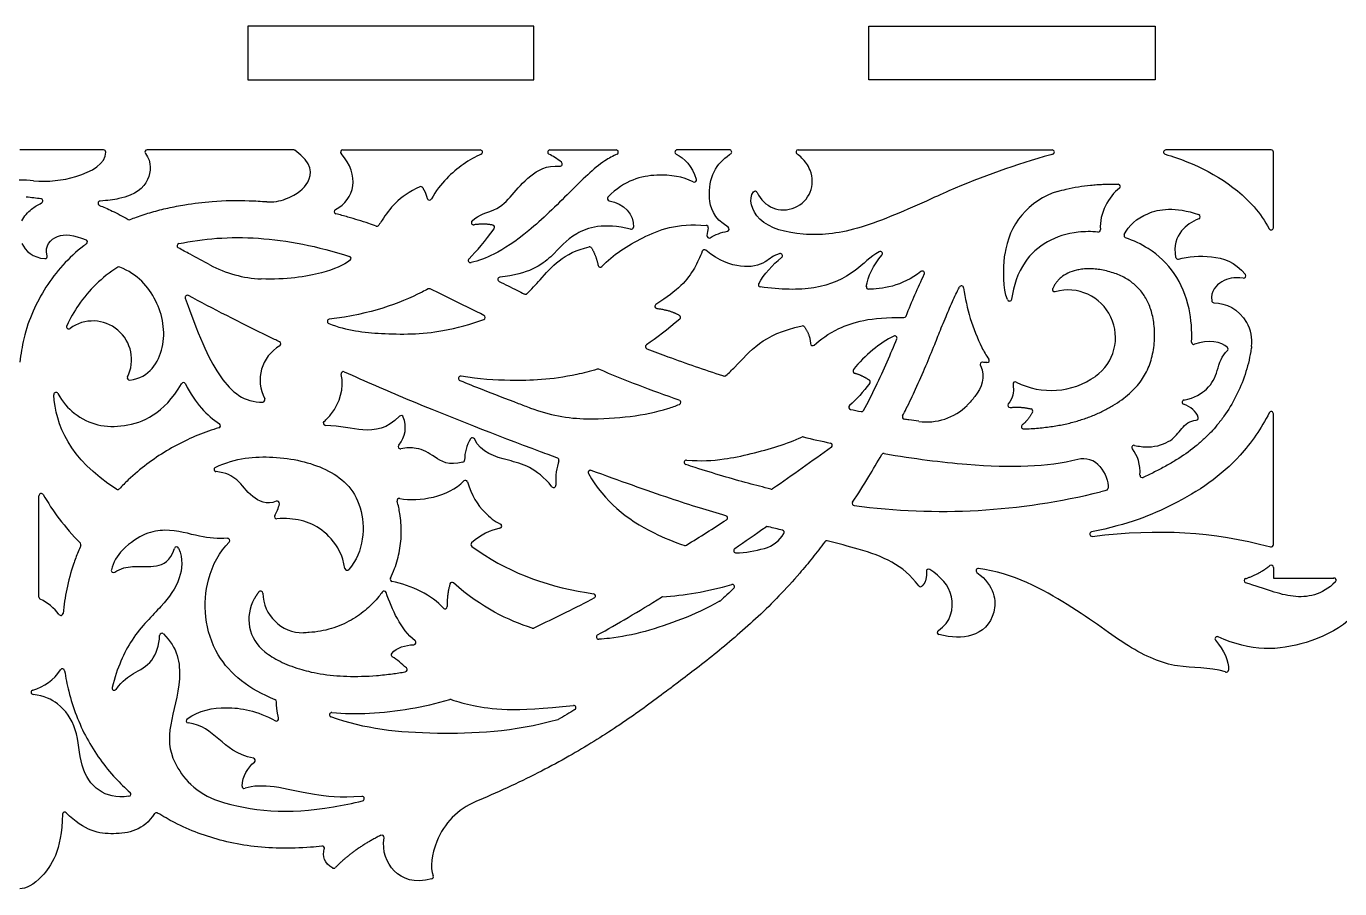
# Model space of a CAD drawing. Header units: millimetres. Extents: x -254 to 403, y -359 to 324.
# Drawn here: x 0.7 to 147.7, y -170.5 to -74.1 of the extents above; entities that cross this region are included whole.
import ezdxf

# ---------------------------------------------------------------- set-up
doc = ezdxf.new("R2010")
doc.units = ezdxf.units.MM
doc.header["$MEASUREMENT"] = 0
doc.layers.add('Layer 03', color=5, linetype='Continuous')

msp = doc.modelspace()

# ---------------------------------------------------------------- linework, layer by layer
at = {"layer": 'Layer 03'}
for p, q in [((57.5, -74.12), (25.5, -74.12)), ((25.5, -74.12), (25.5, -80.12)), ((57.5, -80.12), (57.5, -74.12)), ((95, -80.12), (95, -74.12)), ((95, -74.12), (127, -74.12)), ((127, -74.12), (127, -80.12)), ((25.5, -80.12), (57.5, -80.12)), ((127, -80.12), (95, -80.12)), ((9.36, -87.94), (0, -87.94)), ((30.6, -87.94), (14.24, -87.94)), ((36.13, -87.94), (51.5, -87.94)), ((59.3, -87.94), (66.71, -87.94)), ((79.39, -87.94), (73.54, -87.94)), ((87.09, -87.94), (115.49, -87.94)), ((140, -87.94), (128.21, -87.94)), ((140.25, -96.64), (140.25, -88.19)), ((140.25, -132.08), (140.25, -117.45)), ((2.14, -137.95), (2.14, -126.61)), ((140.25, -134.62), (140.25, -135.81)), ((140.25, -135.81), (147.02, -135.81))]:
    msp.add_line(p, q, dxfattribs=at)
for centre, radius, start, end in [((9.36, -88.19), 0.249, 359.8012, 90), ((14.24, -88.19), 0.249, 90, 216.3627), ((30.6, -88.19), 0.249, 55.0676, 90), ((36.13, -88.19), 0.249, 90, 221.1837), ((51.5, -88.19), 0.249, 294.0092, 90), ((59.3, -88.19), 0.249, 90, 243.3586), ((66.71, -88.19), 0.249, 294.0949, 90), ((73.54, -88.19), 0.249, 90, 241.856), ((79.39, -88.19), 0.249, 302.6601, 90), ((87.09, -88.19), 0.249, 90, 234.8452), ((115.49, -88.19), 0.249, 285.0188, 90), ((128.21, -88.19), 0.249, 90, 254.3126), ((140, -88.19), 0.249, 0, 90), ((60.43, -89.52), 0.249, 264.6326, 51.2412), ((139.44, -174.44), 89.27, 105.6678, 113.428), ((85.45, -91.44), 3.21, 203.4547, 22.6053), ((0, -107.49), 16.17, 84.6194, 95.3806), ((44.86, -92.3), 0.249, 33.223, 114.1521), ((75.45, -91.3), 0.249, 242.6306, 18.5053), ((82.27, -92.82), 0.249, 23.4547, 139.455), ((122.88, -92.03), 0.249, 305.68, 87.8129), ((2.32, -93.65), 0.249, 294.3361, 83.9169), ((8.99, -93.91), 0.249, 93.7322, 249.1265), ((28.01, -88.99), 4.76, 265.3251, 291.2772), ((45.83, -93.3), 0.249, 192.3233, 331.3564), ((65.97, -93.39), 0.249, 135.5969, 260.5328), ((118.55, -100.62), 8.4, 107.1058, 173.1054), ((35.43, -94.84), 0.249, 118.0602, 255.3564), ((131.8, -95.42), 0.249, 290.4488, 70.9673), ((12.24, -95.5), 0.249, 241.0611, 291.7068), ((39.95, -96.23), 0.249, 250.6293, 327.6317), ((50.76, -96.07), 0.249, 133.7672, 278.3468), ((52.87, -96.6), 0.249, 323.7617, 77.8122), ((68.39, -96.56), 0.249, 256.4154, 355.8184), ((76.76, -96.63), 0.249, 352.389, 85.6291), ((79.11, -96.79), 0.249, 281.1544, 58.3305), ((120.64, -96.88), 0.249, 265.2174, 4.4396), ((140, -96.64), 0.249, 208.7096, 0), ((7.31, -98.23), 0.249, 306.8184, 67.5998), ((17.84, -98.67), 0.249, 101.9828, 240.9632), ((77.11, -97.55), 0.249, 168.1353, 301.773), ((123.78, -97.53), 0.249, 152.8964, 251.235), ((2.83, -99.85), 0.249, 265.3419, 16.1724), ((36.81, -100.08), 0.249, 304.9575, 72.3404), ((63.75, -99.03), 0.249, 30.6426, 102.0587), ((76.58, -99.36), 0.249, 50.1715, 159.4961), ((85.08, -99.78), 0.249, 307.4966, 105.4861), ((96.26, -99.56), 0.249, 317.9964, 117.9506), ((11.09, -101.27), 0.249, 67.5878, 122.262), ((27.57, -88.94), 13.44, 241.9812, 267.6022), ((50.42, -100.3), 0.249, 135.2943, 282.6677), ((64.94, -100.8), 0.249, 190.9061, 316.7001), ((129.56, -99.92), 0.249, 190.2617, 286.5599), ((53.72, -102.42), 0.249, 95.4298, 243.4597), ((100.97, -101.74), 0.249, 333.8245, 128.4178), ((136.91, -102.04), 0.249, 262.497, 37.7552), ((18.73, -104.45), 0.249, 61.8643, 200.0734), ((45.79, -103.71), 0.249, 64.6933, 117.8257), ((56.56, -103.83), 0.249, 243.6956, 313.2779), ((82.87, -103.02), 0.249, 149.8918, 263.0213), ((94.95, -103.26), 0.249, 172.364, 268.3492), ((105.34, -103.4), 0.249, 7.7475, 153.0606), ((126.99, -100.45), 21.6, 187.7475, 206.3324), ((115.77, -103.55), 0.249, 155.3182, 285.5708), ((117.27, -108.91), 5.31, 305.1515, 105.5708), ((71.29, -105.42), 0.249, 121.6818, 263.2172), ((110.72, -104.59), 0.249, 200.2149, 352.8217), ((133.59, -104.78), 0.249, 186.8847, 268.5933), ((8.17, -111.4), 4.33, 333.5231, 126.1992), ((34.65, -107.13), 0.249, 97.1551, 248.8949), ((51.81, -106.67), 0.249, 290.6201, 63.4606), ((73.67, -106.66), 0.249, 310.9165, 59.2765), ((98.92, -106.44), 0.249, 268.8355, 337.9454), ((133.7, -109.35), 4.14, 352.173, 30.6801), ((5.47, -107.7), 0.249, 154.792, 306.1992), ((87.58, -107.87), 0.249, 35.0406, 101.8867), ((97.89, -108.98), 0.249, 337.6472, 117.194), ((31.34, -113.69), 4.46, 120.4233, 207.8656), ((28.95, -109.62), 0.249, 300.4233, 64.3693), ((70.24, -109.94), 0.249, 123.7949, 248.7495), ((88.7, -109.58), 0.249, 181.1196, 312.9253), ((115.36, -106.21), 8.63, 206.3324, 216.3702), ((131.34, -109.44), 0.249, 176.9338, 290.7174), ((134.93, -110.21), 0.249, 307.9361, 44.0635), ((108.21, -111.47), 0.249, 264.934, 36.3702), ((36.2, -112.98), 0.249, 65.8763, 192.6451), ((64.67, -112.7), 0.249, 67.2019, 107.709), ((93.46, -112.65), 0.249, 142.6695, 252.6018), ((107.68, -111.94), 0.249, 89.6771, 204.9415), ((12.27, -113.44), 0.249, 153.5231, 278.055), ((18.3, -114.21), 0.249, 26.39, 149.9298), ((49.33, -113.5), 0.249, 80.971, 248.1605), ((78.83, -112.98), 0.249, 252.1993, 312.0204), ((94.88, -113.87), 0.249, 323.4544, 55.3951), ((111.37, -114.13), 0.249, 63.263, 188.7882), ((115.36, -106.21), 8.63, 243.263, 305.1515), ((4.04, -115.3), 0.249, 27.4556, 183.945), ((27.17, -115.89), 0.249, 272.2903, 27.8656), ((73.7, -116.17), 0.249, 291.362, 70.7473), ((130.29, -116.15), 0.249, 100.6441, 248.3124), ((63.69, -99.55), 18.46, 249.2133, 269.3288), ((92.99, -116.71), 0.249, 132.6668, 258.3625), ((94.18, -116.95), 0.249, 258.8858, 332.1292), ((101.47, -111.95), 6.41, 261.8795, 314.7158), ((110.77, -116.5), 0.249, 141.1788, 277.1368), ((113.08, -117.15), 0.249, 331.2728, 75.9076), ((140, -117.45), 0.249, 0, 153.1275), ((22.2, -118.78), 0.249, 286.266, 56.6691), ((34.19, -118.5), 0.249, 131.7869, 267.4906), ((42.67, -117.9), 0.249, 21.2835, 135.6383), ((98.98, -117.8), 0.249, 153.0354, 261.0725), ((112.3, -118.89), 0.249, 127.6442, 271.9814), ((131.6, -117.92), 0.249, 271.3643, 15.7565), ((50.63, -120.37), 0.249, 26.279, 147.3093), ((87.59, -120.28), 0.249, 76.4865, 114.5772), ((42.58, -121.11), 0.249, 141.0055, 281.4724), ((90.65, -120.97), 0.249, 306.0713, 77.772), ((96.64, -122.13), 0.249, 80.3384, 150.1952), ((124.66, -121.22), 0.249, 76.958, 219.1827), ((49.5, -122.62), 0.249, 285.2437, 358.382), ((60.07, -122.61), 0.249, 340.6509, 69.4712), ((74.58, -122.88), 0.249, 86.3874, 251.677), ((118.94, -124.96), 2.49, 40.2514, 103.5509), ((21.97, -123.66), 0.249, 115.5039, 264.0147), ((49.84, -125.13), 0.249, 15.7083, 135.8575), ((63.83, -124.01), 0.249, 69.7793, 210.3443), ((125.57, -124.34), 0.249, 175.9733, 294.0047), ((2.39, -126.61), 0.249, 29.7494, 180), ((10.94, -125.68), 0.249, 237.0499, 316.5921), ((59.72, -125.44), 0.249, 218.9611, 4.8535), ((84.08, -125.63), 0.249, 255.9955, 304.5181), ((103.08, -54.6), 73.76, 262.407, 283.9917), ((121.5, -125.76), 0.249, 285.0624, 356.7196), ((28.79, -127.46), 0.249, 347.7983, 113.4099), ((42.45, -127.16), 0.249, 79.6924, 195.7645), ((93.37, -127.47), 0.249, 146.7087, 262.407), ((28.73, -128.94), 0.249, 148.4432, 274.871), ((78.93, -129.08), 0.249, 303.0964, 74.2701), ((53.66, -130), 0.249, 281.1706, 64.8352), ((83.62, -130.31), 0.249, 76.2125, 125.3426), ((85.27, -130.71), 0.249, 328.5318, 76.5875), ((119.95, -130.9), 0.249, 101.4508, 276.684), ((6.59, -132.09), 0.249, 335.4657, 44.2654), ((23.23, -131.62), 0.249, 316.4019, 92.8595), ((50.71, -132.07), 0.249, 132.4381, 234.1685), ((74.45, -131.92), 0.249, 252.4558, 301.6867), ((82.27, -128.87), 3.77, 286.0769, 328.5318), ((90.26, -131.9), 0.249, 76.1191, 143.1706), ((140, -132.08), 0.249, 255.1797, 360), ((14.85, -136.07), 4.76, 134.7297, 165.7839), ((17.53, -132.57), 0.249, 24.0528, 161.9869), ((80.12, -132.75), 0.249, 124.5243, 272.2393), ((10.48, -134.96), 0.249, 165.7839, 305.6254), ((36.61, -134.7), 0.249, 188.3953, 318.2181), ((101.67, -135.06), 0.249, 56.1323, 184.3506), ((107.23, -134.99), 0.249, 82.3393, 233.4946), ((140, -134.62), 0.249, 360, 127.2181), ((41.68, -135.95), 0.249, 153.6859, 258.035), ((48.36, -136.54), 0.249, 47.7558, 164.4483), ((79.71, -136.78), 0.249, 313.349, 105.8093), ((137.21, -136.1), 0.249, 107.5208, 252.521), ((147.02, -136.05), 0.249, 314.6564, 90), ((2.39, -137.95), 0.249, 180, 245.1072), ((30.21, -140.42), 4.59, 150.0593, 232.1144), ((26.93, -137.51), 0.249, 1.1985, 143.314), ((31.7, -137.41), 4.52, 181.1985, 270.3021), ((40.74, -137.52), 0.249, 19.2867, 144.4226), ((64.16, -137.82), 0.249, 297.7764, 81.5734), ((71.92, -138.16), 0.249, 93.7901, 122.0392), ((100.76, -136.53), 0.249, 216.7896, 312.5603), ((0, -143.1), 5.43, 36.2672, 65.1072), ((47.57, -139.02), 0.249, 220.3245, 3.3447), ((78.17, -138.19), 0.249, 299.6259, 311.5619), ((4.58, -139.74), 0.249, 216.2672, 354.5063), ((15.89, -142.23), 0.249, 46.7388, 178.0156), ((57.39, -141.17), 0.249, 252.0159, 294.7282), ((64.75, -142.39), 0.249, 119.0173, 272.1808), ((102.89, -141.89), 0.249, 121.2217, 255.603), ((133.96, -142.61), 0.249, 65.4105, 218.3116), ((44.06, -143.02), 0.249, 272.3572, 51.5273), ((41.79, -144.39), 0.249, 137.1139, 237.6948), ((0, -143.1), 5.43, 285.438, 326.8842), ((4.76, -146.21), 0.249, 8.6666, 146.8842), ((43.08, -146.05), 0.249, 280.0675, 47.448), ((134.96, -146.08), 0.249, 252.938, 354.1916), ((1.51, -148.58), 0.249, 105.438, 262.9218), ((10.56, -148.11), 0.249, 165.7475, 322.0605), ((28.46, -149.64), 0.249, 359.5011, 68.2811), ((48.19, -149.63), 0.249, 71.1261, 105.7969), ((34.89, -151.1), 0.249, 84.9831, 250.8172), ((61.96, -150.3), 0.249, 301.7571, 96.5369), ((18.86, -151.76), 0.249, 125.014, 262.072), ((28.71, -151.55), 0.249, 241.1116, 13.5353), ((60.11, -151.41), 0.249, 285.9291, 300.1988), ((26.08, -156.2), 0.249, 310.1446, 78.3002), ((12.16, -159.96), 0.249, 279.2786, 48.5621), ((24.8, -152.9), 8.24, 226.4743, 251.7015), ((25.11, -159.08), 0.249, 177.5738, 289.8697), ((38.29, -160.47), 0.249, 283.8589, 93.9544), ((54.07, -168.15), 7.96, 112.6598, 158.6391), ((5.01, -162.23), 0.249, 44.7873, 179.1231), ((15.28, -162.29), 0.249, 57.8816, 147.2513), ((40.5, -164.8), 0.249, 351.1212, 116.2742), ((33.83, -166.03), 0.249, 343.0162, 96.7131), ((35.11, -168.01), 0.249, 242.9444, 315.6567), ((46.02, -169.2), 0.249, 284.2434, 22.1607)]:
    msp.add_arc(centre, radius, start, end, dxfattribs=at)
for points, knots in [([(29.74, -93.42), (31.1, -92.89), (32.65, -91.53), (32.84, -89.45), (30.75, -87.99)], [740.883381, 740.883381, 740.883381, 740.883381, 744.723433, 749.504068, 749.504068, 749.504068, 749.504068]), ([(1.52, -91.39), (3.17, -91.54), (6.8, -91.14), (9.61, -89.46), (9.61, -88.19)], [475.412703, 475.412703, 475.412703, 475.412703, 479.975512, 485.565652, 485.565652, 485.565652, 485.565652]), ([(14.04, -88.34), (14.8, -89.37), (14.54, -91.56), (12.81, -93.19), (9.8, -93.61), (8.97, -93.67)], [766.635593, 766.635593, 766.635593, 766.635593, 772.437142, 778.985674, 780.911874, 780.911874, 780.911874, 780.911874]), ([(51.61, -88.42), (50.97, -88.7), (49.16, -89.73), (47.01, -91.67), (46.05, -93.42)], [565.306446, 565.306446, 565.306446, 565.306446, 567.71581, 571.918734, 571.918734, 571.918734, 571.918734]), ([(66.82, -88.42), (66.36, -88.62), (64.59, -89.59), (61.7, -92.51), (56.77, -97.36), (53.18, -99.64), (51.35, -100.34), (50.48, -100.54)], [611.069069, 611.069069, 611.069069, 611.069069, 612.716399, 617.476597, 622.236794, 626.996991, 630.64992, 630.64992, 630.64992, 630.64992]), ([(50.59, -95.89), (51.38, -95.13), (53.42, -94.78), (55.11, -93.02), (56.71, -90.96), (58.94, -89.63), (60.4, -89.77)], [638.411128, 638.411128, 638.411128, 638.411128, 641.279704, 644.741072, 648.202439, 651.11884, 651.11884, 651.11884, 651.11884]), ([(79.24, -96.58), (77.56, -95.55), (76.89, -93.06), (77.49, -90.19), (78.7, -88.94), (79.48, -88.42), (79.52, -88.4)], [1121.170602, 1121.170602, 1121.170602, 1121.170602, 1124.592949, 1128.412939, 1132.23293, 1132.431862, 1132.431862, 1132.431862, 1132.431862]), ([(88.41, -90.21), (88.29, -89.93), (87.87, -89.19), (87.34, -88.67), (86.95, -88.39)], [997.986677, 997.986677, 997.986677, 997.986677, 998.821696, 1000.478235, 1000.478235, 1000.478235, 1000.478235]), ([(128.14, -88.43), (128.55, -88.55), (132.09, -89.65), (136.86, -92.32), (139.31, -95.9), (139.78, -96.76)], [1216.211607, 1216.211607, 1216.211607, 1216.211607, 1218.07226, 1232.00812, 1236.136422, 1236.136422, 1236.136422, 1236.136422]), ([(75.33, -91.52), (74.22, -90.94), (71.26, -90.44), (67.66, -91.31), (65.8, -93.21)], [1144.178795, 1144.178795, 1144.178795, 1144.178795, 1149.28578, 1154.888457, 1154.888457, 1154.888457, 1154.888457]), ([(44.76, -92.07), (42.37, -93.14), (41.18, -94.77), (40.28, -96.18), (40.16, -96.36)], [574.226397, 574.226397, 574.226397, 574.226397, 580.65467, 581.619967, 581.619967, 581.619967, 581.619967]), ([(103.95, -92.53), (103.06, -92.92), (99.39, -94.59), (93.33, -97.18), (87.62, -97.68), (82.24, -96.34), (81.49, -93.35), (82.08, -92.65)], [956.317826, 956.317826, 956.317826, 956.317826, 958.486969, 965.942817, 973.398664, 980.854512, 987.406682, 987.406682, 987.406682, 987.406682]), ([(116.08, -92.6), (116.41, -92.5), (117.18, -92.29), (118.42, -92.04), (119.57, -91.9), (120.49, -91.83), (121.38, -91.77), (122.18, -91.76), (122.75, -91.78), (122.89, -91.78)], [590.43432, 590.43432, 590.43432, 590.43432, 591.469636, 592.854535, 594.246122, 594.942731, 595.625154, 596.93633, 597.353481, 597.353481, 597.353481, 597.353481]), ([(0.22, -95.87), (0.48, -95.34), (1.19, -94.6), (1.99, -94.08), (2.42, -93.88)], [135.61893, 135.61893, 135.61893, 135.61893, 137.657872, 139.213087, 139.213087, 139.213087, 139.213087]), ([(12.33, -95.73), (12.57, -95.64), (13.37, -95.33), (14.78, -94.88), (16.59, -94.42), (18.83, -93.98), (21.87, -93.62), (24.94, -93.56), (26.97, -93.68), (27.62, -93.73)], [723.107534, 723.107534, 723.107534, 723.107534, 723.879666, 725.692343, 727.560436, 729.4846, 732.584888, 736.759892, 738.720212, 738.720212, 738.720212, 738.720212]), ([(8.9, -94.15), (9.14, -94.24), (9.69, -94.46), (10.31, -94.76), (11.22, -95.22), (11.82, -95.55), (12.12, -95.72)], [719.127175, 719.127175, 719.127175, 719.127175, 719.826475, 720.817649, 721.847978, 722.88655, 722.88655, 722.88655, 722.88655]), ([(39.87, -96.46), (39.59, -96.36), (38.54, -96), (37.04, -95.54), (35.81, -95.2), (35.37, -95.08)], [581.955954, 581.955954, 581.955954, 581.955954, 582.851762, 585.290961, 586.685611, 586.685611, 586.685611, 586.685611]), ([(123.56, -97.42), (124.09, -96.39), (125.73, -94.83), (129.2, -94.25), (131.88, -95.18)], [1435.326704, 1435.326704, 1435.326704, 1435.326704, 1440.397964, 1445.450291, 1445.450291, 1445.450291, 1445.450291]), ([(68.33, -96.8), (65.33, -96.07), (61.62, -97.19), (59.95, -99.66), (56.94, -101.86), (53.7, -102.17)], [1160.880723, 1160.880723, 1160.880723, 1160.880723, 1166.866484, 1173.027354, 1178.687836, 1178.687836, 1178.687836, 1178.687836]), ([(65.12, -100.97), (66.34, -99.67), (69.75, -97.53), (73.46, -96.12), (76.78, -96.38)], [1195.247516, 1195.247516, 1195.247516, 1195.247516, 1201.61212, 1208.42452, 1208.42452, 1208.42452, 1208.42452]), ([(131.89, -95.65), (131.12, -95.93), (129.66, -97.01), (129.06, -98.6), (129.31, -99.97)], [1446.063418, 1446.063418, 1446.063418, 1446.063418, 1448.706482, 1451.930155, 1451.930155, 1451.930155, 1451.930155]), ([(7.46, -98.43), (7.36, -98.51), (6.41, -99.23), (4.76, -100.76), (2.82, -103.29), (1.4, -106.02), (0.46, -108.55), (0.11, -110.81), (0, -111.67)], [1001.782362, 1001.782362, 1001.782362, 1001.782362, 1002.178897, 1005.386714, 1008.530871, 1011.733637, 1015.065301, 1017.382689, 1017.382689, 1017.382689, 1017.382689]), ([(3.07, -99.78), (2.75, -98.65), (4.04, -97.23), (5.98, -97.41), (7.41, -98)], [1060.357843, 1060.357843, 1060.357843, 1060.357843, 1070.308442, 1080.019949, 1080.019949, 1080.019949, 1080.019949]), ([(17.79, -98.42), (20.47, -97.85), (26.57, -97.38), (33.29, -98.7), (36.89, -99.85)], [424.255087, 424.255087, 424.255087, 424.255087, 433.043406, 441.913956, 441.913956, 441.913956, 441.913956]), ([(120.62, -97.13), (119.87, -97.06), (116.45, -97.09), (112.37, -99.45), (111.15, -103.15), (110.96, -104.62)], [549.389328, 549.389328, 549.389328, 549.389328, 553.038916, 566.180564, 574.661577, 574.661577, 574.661577, 574.661577]), ([(131.09, -109.43), (131.16, -108.15), (130.78, -103.59), (128, -99.67), (124.6, -98.08), (123.7, -97.77)], [1412.2236, 1412.2236, 1412.2236, 1412.2236, 1417.263622, 1430.405269, 1434.897621, 1434.897621, 1434.897621, 1434.897621]), ([(21.26, -100.81), (20.52, -100.41), (19.34, -99.77), (18.16, -99.13), (17.72, -98.88)], [419.605043, 419.605043, 419.605043, 419.605043, 422.144837, 423.64867, 423.64867, 423.64867, 423.64867]), ([(56.73, -104.02), (57.24, -103.54), (58.88, -101.76), (60.83, -99.4), (63.69, -98.79)], [1182.82614, 1182.82614, 1182.82614, 1182.82614, 1185.566615, 1192.242527, 1192.242527, 1192.242527, 1192.242527]), ([(76.35, -99.28), (76.1, -99.93), (75.14, -101.98), (73.66, -103.67), (71.16, -105.21)], [1373.967323, 1373.967323, 1373.967323, 1373.967323, 1376.42343, 1381.9756, 1381.9756, 1381.9756, 1381.9756]), ([(85.01, -99.54), (84.32, -99.73), (83.27, -100.73), (81.06, -101.27), (78.22, -100.41), (76.74, -99.17)], [1363.697116, 1363.697116, 1363.697116, 1363.697116, 1366.36043, 1370.116551, 1373.490304, 1373.490304, 1373.490304, 1373.490304]), ([(96.14, -99.34), (95.1, -99.9), (93.44, -101.79), (89.17, -103.75), (85.15, -103.55), (82.84, -103.27)], [1343.593269, 1343.593269, 1343.593269, 1343.593269, 1347.734037, 1353.277707, 1358.545143, 1358.545143, 1358.545143, 1358.545143]), ([(129.63, -100.16), (130.75, -99.83), (133.22, -99.7), (135.94, -100.38), (137.11, -101.89)], [1452.350335, 1452.350335, 1452.350335, 1452.350335, 1456.692372, 1460.939165, 1460.939165, 1460.939165, 1460.939165]), ([(10.96, -101.06), (9.15, -102.2), (7.12, -104.22), (5.63, -106.78), (5.24, -107.6)], [-1329.584281, -1329.584281, -1329.584281, -1329.584281, -1320.937604, -1317.202701, -1317.202701, -1317.202701, -1317.202701]), ([(12.31, -113.69), (14.5, -113.38), (16.65, -109.94), (15.65, -104.61), (13.18, -101.86), (11.19, -101.04)], [-1304.4126, -1304.4126, -1304.4126, -1304.4126, -1298.690407, -1292.561203, -1286.551406, -1286.551406, -1286.551406, -1286.551406]), ([(36.96, -100.29), (36.2, -100.82), (34.03, -101.84), (29.74, -102.48), (27.01, -102.37)], [404.872237, 404.872237, 404.872237, 404.872237, 408.887191, 413.572857, 413.572857, 413.572857, 413.572857]), ([(112.31, -119.14), (112.52, -119.13), (113.27, -119.1), (114.54, -119), (116.05, -118.79), (117.45, -118.5), (118.77, -118.12), (120.03, -117.67), (121.2, -117.14), (122.29, -116.55), (123.27, -115.9), (124.13, -115.21), (124.87, -114.48), (125.48, -113.73), (125.97, -112.95), (126.35, -112.11), (126.64, -111.22), (126.84, -110.29), (126.95, -109.33), (126.97, -108.38), (126.9, -107.45), (126.76, -106.6), (126.55, -105.82), (126.29, -105.12), (125.98, -104.51), (125.62, -103.96), (125.21, -103.46), (124.75, -103.02), (124.24, -102.62), (123.66, -102.26), (123.02, -101.94), (122.32, -101.68), (121.59, -101.47), (120.85, -101.32), (120.12, -101.24), (119.43, -101.23), (118.8, -101.28), (118.06, -101.41), (117.27, -101.68), (116.6, -102.1), (116.18, -102.48), (115.96, -102.74), (115.81, -102.96), (115.68, -103.18), (115.6, -103.34), (115.55, -103.45)], [842.729405, 842.729405, 842.729405, 842.729405, 843.361646, 845.011828, 846.537021, 847.962924, 849.330123, 850.669768, 851.969131, 853.212151, 854.393381, 855.508138, 856.546848, 857.505579, 858.404655, 859.320581, 860.264874, 861.227179, 862.198081, 863.16333, 864.098362, 864.975373, 865.779088, 866.519907, 867.209341, 867.861487, 868.495513, 869.130284, 869.778948, 870.455767, 871.176712, 871.931349, 872.699999, 873.461903, 874.201137, 874.900874, 875.538678, 876.118318, 877.154288, 878.054893, 878.467693, 878.865416, 879.063044, 879.272118, 879.628028, 879.628028, 879.628028, 879.628028]), ([(53.61, -102.64), (54.28, -102.98), (55.23, -103.45), (56.17, -103.92), (56.45, -104.06)], [1179.333738, 1179.333738, 1179.333738, 1179.333738, 1181.583754, 1182.52253, 1182.52253, 1182.52253, 1182.52253]), ([(136.88, -102.28), (135.83, -102.15), (134.33, -102.5), (133.21, -103.71), (133.34, -104.81)], [1461.52934, 1461.52934, 1461.52934, 1461.52934, 1464.206138, 1467.15796, 1467.15796, 1467.15796, 1467.15796]), ([(29.06, -109.4), (28.67, -109.22), (24.95, -107.42), (21.53, -105.66), (18.85, -104.23)], [-1994.916494, -1994.916494, -1994.916494, -1994.916494, -1994.064253, -1986.623882, -1986.623882, -1986.623882, -1986.623882]), ([(45.67, -103.49), (45.45, -103.61), (42.65, -105.04), (39.36, -106.29), (34.61, -106.88)], [337.66768, 337.66768, 337.66768, 337.66768, 338.629986, 349.621529, 349.621529, 349.621529, 349.621529]), ([(98.76, -117.69), (98.9, -117.42), (99.4, -116.42), (100.29, -114.56), (101.34, -112.16), (102.28, -109.88), (102.98, -108.12), (103.64, -106.52), (104.29, -104.99), (104.84, -103.82), (105.12, -103.28)], [487.561413, 487.561413, 487.561413, 487.561413, 488.490932, 490.918593, 493.77651, 496.36485, 498.360533, 499.475044, 501.57389, 503.375432, 503.375432, 503.375432, 503.375432]), ([(18.5, -104.53), (20.28, -109.4), (22.21, -113.76), (25.12, -116.22), (27.18, -116.14)], [-2018.997007, -2018.997007, -2018.997007, -2018.997007, -2010.810251, -2002.801861, -2002.801861, -2002.801861, -2002.801861]), ([(34.56, -107.36), (36.6, -108.15), (40.67, -108.6), (46.4, -108.56), (50.48, -107.43), (51.9, -106.9)], [350.283618, 350.283618, 350.283618, 350.283618, 356.247895, 363.056823, 367.430811, 367.430811, 367.430811, 367.430811]), ([(88.87, -109.77), (89.53, -109.16), (91.57, -107.67), (95.13, -106.61), (98.91, -106.68)], [1413.792323, 1413.792323, 1413.792323, 1413.792323, 1418.446323, 1424.295947, 1424.295947, 1424.295947, 1424.295947]), ([(79, -113.17), (79.34, -112.86), (81.51, -110.76), (83.06, -108.56), (87.52, -107.62)], [1398.36929, 1398.36929, 1398.36929, 1398.36929, 1400.237308, 1410.794828, 1410.794828, 1410.794828, 1410.794828]), ([(70.15, -110.17), (70.94, -110.47), (73.74, -111.54), (76.62, -112.53), (78.71, -113.21), (78.75, -113.22)], [1388.944706, 1388.944706, 1388.944706, 1388.944706, 1391.47654, 1397.976561, 1398.108271, 1398.108271, 1398.108271, 1398.108271]), ([(94.4, -117.07), (94.88, -116.16), (96.35, -113.26), (97.44, -110.72), (98.12, -109.07)], [238.809577, 238.809577, 238.809577, 238.809577, 240.984882, 245.877276, 245.877276, 245.877276, 245.877276]), ([(137.8, -109.92), (137.77, -110.1), (137.67, -110.73), (137.46, -111.78), (136.97, -113.48), (136.12, -115.51), (134.99, -117.38), (134, -118.67), (133.23, -119.55), (132.41, -120.35), (131.14, -121.44), (129.73, -122.42), (128.19, -123.31), (126.95, -123.96), (126.1, -124.37), (125.67, -124.56)], [1475.483676, 1475.483676, 1475.483676, 1475.483676, 1476.04364, 1477.387355, 1478.717697, 1481.377307, 1484.000498, 1485.276941, 1486.273698, 1487.501331, 1488.735265, 1491.299712, 1492.661267, 1494.095409, 1495.514202, 1495.514202, 1495.514202, 1495.514202]), ([(130.24, -115.91), (131.46, -115.67), (133.26, -114.5), (133.92, -112.88), (134.47, -110.88), (135.09, -110.41)], [1511.959764, 1511.959764, 1511.959764, 1511.959764, 1514.423041, 1517.674585, 1520.617057, 1520.617057, 1520.617057, 1520.617057]), ([(34.03, -118.32), (34.33, -118.05), (35.65, -116.63), (36.31, -114.61), (35.95, -113.04)], [817.291176, 817.291176, 817.291176, 817.291176, 819.141259, 826.133249, 826.133249, 826.133249, 826.133249]), ([(36.3, -112.75), (38.62, -113.79), (46.17, -117.07), (53.78, -119.99), (59.51, -122.14), (60.16, -122.38)], [826.686382, 826.686382, 826.686382, 826.686382, 831.557487, 842.45153, 843.852297, 843.852297, 843.852297, 843.852297]), ([(64.59, -112.46), (63.78, -112.72), (59.98, -113.64), (55.58, -113.83), (51.41, -113.58), (49.37, -113.25)], [539.324406, 539.324406, 539.324406, 539.324406, 541.755876, 551.599483, 558.714347, 558.714347, 558.714347, 558.714347]), ([(107.46, -112.05), (108.09, -113.4), (107.45, -114.82), (106.31, -116.18), (105.98, -116.5)], [473.487767, 473.487767, 473.487767, 473.487767, 478.048175, 479.508998, 479.508998, 479.508998, 479.508998]), ([(4.26, -115.19), (4.76, -116.14), (7.03, -118.54), (11.32, -119.44), (16.11, -117.49), (18.09, -114.08)], [516.589295, 516.589295, 516.589295, 516.589295, 520.096284, 528.823415, 537.217946, 537.217946, 537.217946, 537.217946]), ([(49.24, -113.73), (50.05, -114.06), (52.23, -114.92), (54.86, -115.94), (56.68, -116.63), (57.14, -116.8)], [559.443849, 559.443849, 559.443849, 559.443849, 562.094048, 566.477528, 567.958063, 567.958063, 567.958063, 567.958063]), ([(111.12, -114.17), (111.13, -114.26), (111.2, -114.88), (111.12, -115.67), (110.57, -116.35)], [834.088979, 834.088979, 834.088979, 834.088979, 834.49993, 836.736152, 836.736152, 836.736152, 836.736152]), ([(63.48, -118), (66.8, -118.04), (70.54, -117.56), (73.37, -116.57), (73.79, -116.4)], [574.464038, 574.464038, 574.464038, 574.464038, 582.229258, 583.637666, 583.637666, 583.637666, 583.637666]), ([(139.78, -117.34), (138.89, -119.09), (135.9, -123.41), (129.87, -127.47), (124.04, -129.82), (119.9, -130.65)], [722.763742, 722.763742, 722.763742, 722.763742, 731.068374, 745.004237, 756.08984, 756.08984, 756.08984, 756.08984]), ([(22.27, -119.02), (21.88, -119.13), (20.68, -119.51), (18.7, -120.32), (16.38, -121.56), (14.16, -123.06), (12.43, -124.53), (11.45, -125.5), (11.13, -125.85)], [542.129987, 542.129987, 542.129987, 542.129987, 543.338423, 545.919107, 548.565473, 551.248374, 553.972331, 555.401299, 555.401299, 555.401299, 555.401299]), ([(42.49, -117.72), (41.08, -119.16), (38.49, -119.5), (35.87, -118.83), (34.18, -118.75)], [807.364889, 807.364889, 807.364889, 807.364889, 812.216031, 816.699057, 816.699057, 816.699057, 816.699057]), ([(100.57, -118.29), (100.2, -118.24), (99.66, -118.16), (99.12, -118.08), (98.94, -118.05)], [485.438978, 485.438978, 485.438978, 485.438978, 486.556608, 487.090012, 487.090012, 487.090012, 487.090012]), ([(124.71, -120.98), (125.19, -121.09), (126.77, -121.3), (129.04, -120.48), (129.81, -119.18), (130.88, -118.19), (131.61, -118.17)], [1499.942935, 1499.942935, 1499.942935, 1499.942935, 1501.188654, 1503.659945, 1506.131235, 1508.324026, 1508.324026, 1508.324026, 1508.324026]), ([(59.53, -125.6), (57.78, -123.44), (54.53, -122.65), (51.62, -121.8), (50.86, -120.26)], [780.27512, 780.27512, 780.27512, 780.27512, 785.899374, 791.714546, 791.714546, 791.714546, 791.714546]), ([(74.6, -122.63), (76.29, -122.74), (78.97, -122.65), (84.15, -121.36), (86.65, -120.43), (87.49, -120.05)], [512.289615, 512.289615, 512.289615, 512.289615, 517.082048, 523.557896, 526.955647, 526.955647, 526.955647, 526.955647]), ([(49.56, -122.86), (47.97, -123.29), (46.29, -122.2), (44.76, -121.2), (43.21, -121.24), (42.63, -121.35)], [794.704591, 794.704591, 794.704591, 794.704591, 797.586625, 800.57566, 802.477748, 802.477748, 802.477748, 802.477748]), ([(96.68, -121.89), (100.02, -122.46), (108.91, -123.59), (114.94, -123.36), (118.35, -122.53)], [682.666224, 682.666224, 682.666224, 682.666224, 688.703522, 699.778515, 699.778515, 699.778515, 699.778515]), ([(21.87, -123.44), (24.16, -122.34), (28.75, -122.04), (34.44, -123.28), (38.83, -126.93), (38.53, -132.92), (36.8, -134.86)], [635.772855, 635.772855, 635.772855, 635.772855, 642.359386, 649.726841, 657.094295, 663.993444, 663.993444, 663.993444, 663.993444]), ([(84.02, -125.87), (83.17, -125.66), (81.38, -125.2), (78.56, -124.4), (76.23, -123.68), (74.86, -123.23), (74.5, -123.11)], [501.62269, 501.62269, 501.62269, 501.62269, 504.238529, 507.206093, 510.445916, 511.568403, 511.568403, 511.568403, 511.568403]), ([(93.16, -127.33), (93.78, -126.39), (94.89, -124.63), (95.95, -122.84), (96.42, -122.01)], [676.094648, 676.094648, 676.094648, 676.094648, 679.49334, 682.361416, 682.361416, 682.361416, 682.361416]), ([(28.69, -127.23), (27.64, -127.68), (25.68, -126.71), (24.57, -124.84), (23.08, -124.03), (21.95, -123.91)], [626.190843, 626.190843, 626.190843, 626.190843, 629.125414, 632.446363, 635.124854, 635.124854, 635.124854, 635.124854]), ([(63.62, -124.14), (65.46, -127.28), (68.6, -129.85), (73.17, -131.78), (74.38, -132.16)], [386.97178, 386.97178, 386.97178, 386.97178, 398.406532, 402.249153, 402.249153, 402.249153, 402.249153]), ([(79, -128.84), (77.09, -128.3), (72.75, -126.97), (67.06, -124.93), (63.92, -123.78)], [408.365789, 408.365789, 408.365789, 408.365789, 414.245488, 421.046028, 421.046028, 421.046028, 421.046028]), ([(50.08, -125.07), (50.51, -126.57), (51.59, -128.23), (53.12, -129.47), (53.77, -129.77)], [-2010.007928, -2010.007928, -2010.007928, -2010.007928, -2005.50087, -2002.849592, -2002.849592, -2002.849592, -2002.849592]), ([(41.46, -135.84), (41.63, -135.49), (42.07, -134.48), (42.54, -132.74), (42.73, -130.66), (42.59, -128.81), (42.34, -127.68), (42.21, -127.23)], [-2027.975698, -2027.975698, -2027.975698, -2027.975698, -2026.789357, -2024.66439, -2022.58257, -2020.515389, -2019.105866, -2019.105866, -2019.105866, -2019.105866]), ([(36.36, -134.73), (36.15, -133.28), (34.35, -130.23), (31.47, -129.15), (29.23, -129.15), (28.75, -129.19)], [664.559903, 664.559903, 664.559903, 664.559903, 671.519716, 684.795002, 688.455401, 688.455401, 688.455401, 688.455401]), ([(23.21, -131.37), (22.2, -131.42), (19.97, -131.27), (16.6, -130.06), (13.32, -130.89), (11.5, -132.69)], [1885.709425, 1885.709425, 1885.709425, 1885.709425, 1889.594854, 1894.052553, 1898.049325, 1898.049325, 1898.049325, 1898.049325]), ([(85.33, -130.47), (84.81, -130.34), (84.26, -130.21), (83.71, -130.07), (83.68, -130.07)], [133.21546, 133.21546, 133.21546, 133.21546, 134.837436, 134.936597, 134.936597, 134.936597, 134.936597]), ([(6.82, -132.2), (6.71, -132.42), (6.42, -133.1), (5.82, -134.7), (5.2, -136.99), (4.92, -138.86), (4.83, -139.76)], [-1893.096766, -1893.096766, -1893.096766, -1893.096766, -1892.34077, -1890.873228, -1887.948954, -1885.205326, -1885.205326, -1885.205326, -1885.205326]), ([(28.55, -149.41), (25.71, -148.28), (20.82, -144.5), (20.29, -136.36), (22.39, -132.87), (23.41, -131.79)], [1851.829833, 1851.829833, 1851.829833, 1851.829833, 1862.843141, 1876.118426, 1885.114017, 1885.114017, 1885.114017, 1885.114017]), ([(90.06, -131.75), (89.61, -132.36), (88.69, -133.55), (87, -135.59), (84.99, -137.8), (82.65, -140.1), (80.31, -142.19), (78.01, -144.11), (75.79, -145.85), (73.99, -147.22), (72.21, -148.56), (70.35, -149.95), (68.42, -151.33), (66.38, -152.71), (64.18, -154.13), (61.38, -155.79), (58.29, -157.45), (54.94, -159.09), (52.46, -160.19), (51.13, -160.75), (51, -160.8)], [31425.123712, 31425.123712, 31425.123712, 31425.123712, 31427.41497, 31429.653464, 31433.109903, 31436.399074, 31439.539351, 31442.545659, 31445.431913, 31448.006745, 31449.379428, 31452.145629, 31454.99081, 31456.523777, 31459.585837, 31462.843663, 31466.346411, 31470.129078, 31474.097501, 31474.499609, 31474.499609, 31474.499609, 31474.499609]), ([(100.56, -136.68), (98.77, -134.29), (95.82, -133.07), (91.55, -131.96), (90.32, -131.66)], [31410.211452, 31410.211452, 31410.211452, 31410.211452, 31420.815086, 31424.831145, 31424.831145, 31424.831145, 31424.831145]), ([(17.76, -132.47), (18.29, -133.66), (18.02, -136.12), (16.06, -138.91), (12.56, -142.1), (10.88, -145.85), (10.32, -148.05)], [1910.575608, 1910.575608, 1910.575608, 1910.575608, 1914.976623, 1920.071923, 1925.167223, 1929.496627, 1929.496627, 1929.496627, 1929.496627]), ([(10.62, -135.17), (11.28, -134.7), (12.94, -134.38), (15.2, -134.71), (16.82, -133.95), (17.3, -132.5)], [1901.248409, 1901.248409, 1901.248409, 1901.248409, 1903.613211, 1906.978499, 1909.973756, 1909.973756, 1909.973756, 1909.973756]), ([(50.56, -132.27), (54.41, -135.04), (58.61, -136.69), (63.93, -137.53), (64.2, -137.57)], [-2073.209585, -2073.209585, -2073.209585, -2073.209585, -2056.288745, -2055.396518, -2055.396518, -2055.396518, -2055.396518]), ([(102.76, -141.67), (104.18, -140.81), (104.83, -137.53), (103.06, -135.69), (101.8, -134.85)], [31397.594666, 31397.594666, 31397.594666, 31397.594666, 31402.366467, 31407.151949, 31407.151949, 31407.151949, 31407.151949]), ([(107.08, -135.19), (109.11, -136.69), (109.44, -140.28), (106.84, -142.54), (104.25, -142.49), (102.83, -142.13)], [31382.970417, 31382.970417, 31382.970417, 31382.970417, 31387.486456, 31392.566778, 31397.008317, 31397.008317, 31397.008317, 31397.008317]), ([(134.89, -146.31), (132.95, -145.72), (129.45, -146.09), (124.14, -143.81), (118.22, -139.1), (111.1, -135.26), (107.26, -134.74)], [31350.939115, 31350.939115, 31350.939115, 31350.939115, 31358.681851, 31366.778017, 31374.874184, 31382.310878, 31382.310878, 31382.310878, 31382.310878]), ([(150.79, -136.05), (150.72, -139.96), (144.02, -143.84), (137.77, -144.07), (134.06, -142.38)], [31323.35263, 31323.35263, 31323.35263, 31323.35263, 31334.976306, 31345.805399, 31345.805399, 31345.805399, 31345.805399]), ([(147.19, -136.23), (145.68, -137.73), (142.5, -138.34), (139.31, -137.02), (137.14, -136.34)], [257.491966, 257.491966, 257.491966, 257.491966, 263.343922, 269.000988, 269.000988, 269.000988, 269.000988]), ([(40.54, -137.38), (40.42, -137.55), (39.9, -138.22), (38.81, -139.36), (37.37, -140.38), (36, -141.06), (34.85, -141.48), (33.63, -141.78), (32.58, -141.9), (31.94, -141.93), (31.72, -141.93)], [639.01426, 639.01426, 639.01426, 639.01426, 639.639913, 641.563794, 643.737043, 644.939958, 646.16785, 647.426513, 648.713868, 649.352272, 649.352272, 649.352272, 649.352272]), ([(64.28, -138.04), (63.22, -138.6), (61.18, -139.64), (58.9, -140.74), (57.7, -141.3), (57.49, -141.4)], [-2054.769086, -2054.769086, -2054.769086, -2054.769086, -2051.17412, -2047.853019, -2047.167739, -2047.167739, -2047.167739, -2047.167739]), ([(78.29, -138.41), (76.83, -139.24), (72.87, -141.01), (68.07, -142.41), (65.16, -142.63), (64.76, -142.64)], [288.322459, 288.322459, 288.322459, 288.322459, 293.329082, 302.633881, 304.108914, 304.108914, 304.108914, 304.108914]), ([(10.76, -148.26), (11.55, -147.23), (12.86, -146.32), (14.82, -145.45), (15.6, -143.34), (15.64, -142.22)], [1930.178671, 1930.178671, 1930.178671, 1930.178671, 1932.870468, 1936.300815, 1939.26251, 1939.26251, 1939.26251, 1939.26251]), ([(16.06, -142.05), (17.66, -143.56), (18.28, -147.28), (16.57, -152.48), (16.68, -155.7), (18.33, -158.11), (19.13, -158.87)], [1939.835313, 1939.835313, 1939.835313, 1939.835313, 1945.067451, 1950.732877, 1956.398302, 1959.47107, 1959.47107, 1959.47107, 1959.47107]), ([(27.38, -144.05), (27.4, -144.05), (27.66, -144.26), (28.22, -144.64), (29.13, -145.14), (30.16, -145.6), (31.22, -145.96), (32.38, -146.28), (34.14, -146.63), (36.69, -146.86), (39.39, -146.78), (41.57, -146.54), (42.64, -146.38), (43.12, -146.29)], [608.184694, 608.184694, 608.184694, 608.184694, 608.225498, 609.181032, 610.22504, 611.357039, 612.574885, 613.609163, 614.976993, 617.967235, 621.303226, 623.102038, 624.567187, 624.567187, 624.567187, 624.567187]), ([(5.01, -146.17), (5.12, -146.94), (5.46, -148.64), (6.27, -151.19), (7.44, -153.74), (8.92, -156.1), (10.57, -158.11), (11.76, -159.28), (12.33, -159.77)], [390.447157, 390.447157, 390.447157, 390.447157, 392.806874, 395.658266, 398.472358, 401.255246, 404.022358, 406.282645, 406.282645, 406.282645, 406.282645]), ([(12.2, -160.21), (10.79, -160.43), (8.5, -159.76), (6.69, -157.01), (6.52, -152.49), (4.6, -149.87), (2.76, -148.99), (1.48, -148.83)], [406.846751, 406.846751, 406.846751, 406.846751, 410.38854, 414.343461, 418.298381, 422.253302, 425.205255, 425.205255, 425.205255, 425.205255]), ([(34.91, -150.85), (37.59, -151.09), (41.88, -150.89), (46.59, -149.83), (48.12, -149.39)], [525.407514, 525.407514, 525.407514, 525.407514, 533.684657, 537.408095, 537.408095, 537.408095, 537.408095]), ([(48.27, -149.4), (49, -149.65), (51.49, -150.27), (55.16, -150.83), (61.93, -150.05)], [537.559375, 537.559375, 537.559375, 537.559375, 540.983035, 547.968521, 547.968521, 547.968521, 547.968521]), ([(18.71, -151.55), (20.08, -150.59), (23.05, -150.01), (26.5, -150.62), (28.59, -151.77)], [1838.175069, 1838.175069, 1838.175069, 1838.175069, 1843.482872, 1849.011433, 1849.011433, 1849.011433, 1849.011433]), ([(60.18, -151.65), (55.25, -153.06), (45.1, -153.45), (38.72, -152.7), (34.81, -151.34)], [499.399729, 499.399729, 499.399729, 499.399729, 511.033082, 524.683926, 524.683926, 524.683926, 524.683926]), ([(26.13, -155.96), (24.24, -155.57), (22.23, -153.78), (20.39, -152.22), (18.82, -152)], [1828.617289, 1828.617289, 1828.617289, 1828.617289, 1833.15666, 1837.57704, 1837.57704, 1837.57704, 1837.57704]), ([(38.28, -160.22), (35.76, -160.4), (32.25, -160), (28.6, -159.01), (26.05, -159.01), (25.19, -159.32)], [1809.604152, 1809.604152, 1809.604152, 1809.604152, 1813.768142, 1819.371178, 1824.310238, 1824.310238, 1824.310238, 1824.310238]), ([(22.22, -160.72), (25.78, -161.9), (30.89, -162.33), (37.23, -160.99), (38.35, -160.71)], [1963.1126, 1963.1126, 1963.1126, 1963.1126, 1973.506035, 1975.677976, 1975.677976, 1975.677976, 1975.677976]), ([(4.76, -162.22), (4.69, -166.34), (2.22, -169.87), (0.68, -170.54), (0, -170.54)], [31537.250245, 31537.250245, 31537.250245, 31537.250245, 31542.730858, 31548.47826, 31548.47826, 31548.47826, 31548.47826]), ([(15.07, -162.15), (13.86, -164.03), (10.5, -164.71), (7.25, -164.13), (5.18, -162.05)], [31525.584019, 31525.584019, 31525.584019, 31525.584019, 31531.206188, 31536.664094, 31536.664094, 31536.664094, 31536.664094]), ([(33.8, -165.78), (33.37, -165.83), (31.8, -165.99), (29.14, -166.08), (25.87, -165.84), (22.81, -165.27), (19.96, -164.38), (17.5, -163.3), (16.03, -162.46), (15.41, -162.08)], [31505.991089, 31505.991089, 31505.991089, 31505.991089, 31507.27812, 31510.737209, 31514.008114, 31517.123577, 31520.110632, 31522.991196, 31525.19407, 31525.19407, 31525.19407, 31525.19407]), ([(46.08, -169.44), (44.1, -169.95), (41.56, -169.03), (40.51, -166.38), (40.75, -164.84)], [31485.903442, 31485.903442, 31485.903442, 31485.903442, 31490.734869, 31495.334143, 31495.334143, 31495.334143, 31495.334143])]:
    msp.add_open_spline(points, degree=3, knots=knots, dxfattribs=at)
for points, degree in [([(35.31, -94.62), (37.47, -93.47), (38.1, -90.81), (35.95, -88.35)], 3), ([(60.58, -89.33), (60.08, -88.92), (59.62, -88.63), (59.19, -88.41)], 3), ([(73.43, -88.41), (74.37, -88.91), (75.18, -89.7), (75.68, -91.22)], 3), ([(115.55, -88.43), (115.48, -88.45), (115.4, -88.47), (115.33, -88.49)], 3), ([(45.59, -93.36), (45.45, -92.75), (45.07, -92.16)], 2), ([(123.03, -92.23), (121.81, -93.11), (120.75, -95.06), (120.89, -96.86)], 3), ([(2.35, -93.41), (1.83, -93.35), (1.29, -93.29), (0.72, -93.21)], 3), ([(65.93, -93.63), (67.59, -93.91), (68.74, -95.21), (68.64, -96.57)], 3), ([(50.25, -100.12), (51.13, -99.23), (52.06, -98.13), (53.07, -96.75)], 3), ([(52.93, -96.36), (51.96, -96.15), (50.8, -96.32)], 2), ([(77.01, -96.66), (76.97, -96.94), (76.92, -97.22), (76.86, -97.5)], 3), ([(0.23, -98.4), (0.62, -99.27), (1.45, -99.99), (2.81, -100.1)], 3), ([(77.24, -97.76), (77.8, -97.41), (78.48, -97.17), (79.16, -97.04)], 3), ([(63.96, -98.91), (64.49, -99.8), (64.69, -100.85)], 2), ([(94.7, -103.23), (94.85, -102.09), (95.49, -100.79), (96.44, -99.73)], 3), ([(110.48, -104.68), (110.02, -103.42), (109.98, -101.55), (110.21, -99.62)], 3), ([(82.66, -102.9), (83.28, -101.82), (84.18, -100.78), (85.23, -99.98)], 3), ([(100.81, -101.54), (98.71, -103.21), (96.34, -103.55), (94.94, -103.51)], 3), ([(99.15, -106.53), (99.82, -104.88), (100.46, -103.34), (101.19, -101.85)], 3), ([(51.92, -106.44), (49.84, -105.4), (47.83, -104.4), (45.9, -103.48)], 3), ([(71.26, -105.67), (72.8, -105.85), (73.8, -106.45)], 2), ([(133.58, -105.03), (134.94, -105.06), (136.34, -105.71), (137.25, -107.24)], 3), ([(73.83, -106.85), (72.48, -108.03), (71.24, -108.97), (70.1, -109.73)], 3), ([(87.78, -107.72), (88.43, -108.66), (88.45, -109.59)], 2), ([(97.77, -108.76), (96.26, -109.54), (94.5, -110.88), (93.27, -112.5)], 3), ([(135.11, -110.04), (134.46, -109.36), (132.9, -109.12), (131.42, -109.68)], 3), ([(73.78, -115.94), (70.71, -114.86), (67.68, -113.7), (64.77, -112.47)], 3), ([(93.39, -112.89), (94.3, -113.17), (95.02, -113.67)], 2), ([(108.19, -111.72), (108.03, -111.7), (107.86, -111.7), (107.68, -111.69)], 3), ([(18.52, -114.1), (19.61, -116.29), (20.96, -117.67), (22.33, -118.57)], 3), ([(95.08, -114.02), (94.35, -115.01), (93.58, -115.83), (92.82, -116.53)], 3), ([(10.81, -125.88), (5.49, -122.43), (4.03, -118.71), (3.79, -115.32)], 3), ([(92.94, -116.96), (93.34, -117.04), (93.74, -117.12), (94.13, -117.2)], 3), ([(110.8, -116.75), (111.94, -116.61), (113.14, -116.91)], 2), ([(113.3, -117.27), (112.8, -118.19), (112.15, -118.69)], 2), ([(131.84, -117.85), (131.64, -117.16), (130.95, -116.68), (130.19, -116.38)], 3), ([(42.39, -120.95), (43.16, -120), (43.32, -118.88), (42.9, -117.81)], 3), ([(50.42, -120.24), (49.96, -120.96), (49.77, -121.79), (49.75, -122.62)], 3), ([(87.65, -120.03), (88.68, -120.28), (89.69, -120.51), (90.7, -120.73)], 3), ([(90.79, -121.17), (88.62, -122.76), (86.43, -124.31), (84.22, -125.84)], 3), ([(125.32, -124.32), (125.4, -123.13), (125.07, -122.13), (124.47, -121.38)], 3), ([(60.31, -122.7), (60.05, -123.42), (59.88, -124.4), (59.97, -125.42)], 3), ([(120.84, -123.35), (121.46, -124.08), (121.79, -125.01), (121.75, -125.78)], 3), ([(42.5, -126.92), (44.7, -127.32), (47.95, -126.73), (49.66, -124.96)], 3), ([(121.56, -126), (121.35, -126.06), (121.13, -126.12), (120.92, -126.17)], 3), ([(2.61, -126.48), (3.64, -128.28), (4.99, -130.1), (6.77, -131.92)], 3), ([(28.52, -128.81), (28.75, -128.44), (28.93, -128), (29.04, -127.51)], 3), ([(74.58, -132.13), (76.09, -131.2), (77.58, -130.25), (79.07, -129.29)], 3), ([(53.71, -130.24), (52.66, -130.45), (51.55, -130.96), (50.54, -131.88)], 3), ([(83.48, -130.11), (82.27, -130.96), (81.11, -131.77), (79.98, -132.55)], 3), ([(119.98, -131.15), (127.66, -130.25), (133.31, -130.57), (139.94, -132.32)], 3), ([(80.13, -133), (81.18, -132.96), (82.25, -132.8), (83.31, -132.49)], 3), ([(101.42, -135.07), (101.5, -136.19), (100.93, -136.72)], 2), ([(137.14, -135.87), (138.53, -135.43), (139.85, -134.42)], 2), ([(47.38, -139.18), (46.15, -137.73), (43.81, -136.65), (41.63, -136.19)], 3), ([(48.12, -136.47), (47.75, -137.81), (47.82, -139.01)], 2), ([(57.31, -141.41), (54.68, -140.55), (51.63, -139.17), (48.53, -136.35)], 3), ([(71.9, -137.91), (74.29, -137.75), (76.86, -137.33), (79.65, -136.54)], 3), ([(26.73, -137.36), (26.46, -137.72), (26.23, -138.13)], 2), ([(44.21, -142.82), (42.6, -141.54), (41.63, -139.31), (40.97, -137.44)], 3), ([(64.63, -142.17), (66.84, -140.95), (69.21, -139.56), (71.78, -137.94)], 3), ([(79.88, -136.96), (79.37, -137.45), (78.85, -137.92), (78.34, -138.38)], 3), ([(41.61, -144.23), (42.21, -143.57), (43.14, -143.3), (44.07, -143.27)], 3), ([(133.77, -142.76), (134.68, -143.91), (135.31, -145.09), (135.21, -146.1)], 3), ([(43.24, -145.86), (42.74, -145.4), (42.22, -144.96), (41.66, -144.61)], 3), ([(28.95, -151.49), (28.7, -150.45), (28.71, -149.64)], 2), ([(62.09, -150.51), (61.49, -150.88), (60.88, -151.25), (60.24, -151.63)], 3), ([(24.86, -159.07), (24.91, -157.96), (25.5, -157.01), (26.24, -156.39)], 3), ([(40.39, -164.57), (37.36, -166.07), (35.29, -168.19)], 2), ([(46.65, -165.25), (46.08, -166.71), (45.87, -168.16), (46.25, -169.11)], 3), ([(35, -168.24), (34.07, -167.76), (33.84, -166.84), (34.06, -166.1)], 3)]:
    msp.add_open_spline(points, degree=degree, dxfattribs=at)

doc.saveas('drawing.dxf')
